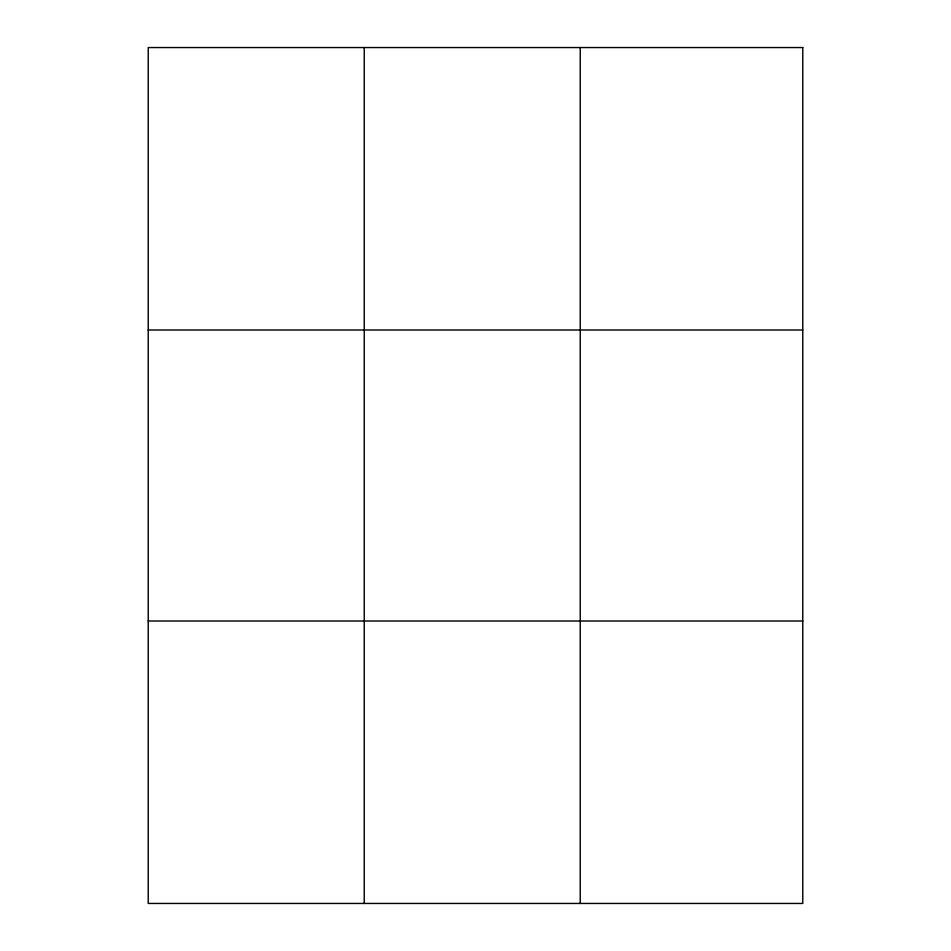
<?xml version="1.0" encoding="UTF-8"?>
<svg xmlns="http://www.w3.org/2000/svg" width="951" height="951" viewBox="0 0 951 951"><rect width="100%" height="100%" fill="white"/><g stroke="black" fill="none" stroke-linecap="round" stroke-linejoin="round"><path stroke-width="1.43" d="M364.233 47.55L364.233 903.45M580.229 47.55L580.229 903.45M148.225 329.997L802.775 329.997M148.225 621.003L802.775 621.003M802.775 47.55L802.775 903.45L148.225 903.45L148.225 47.55L802.775 47.55"/></g></svg>
